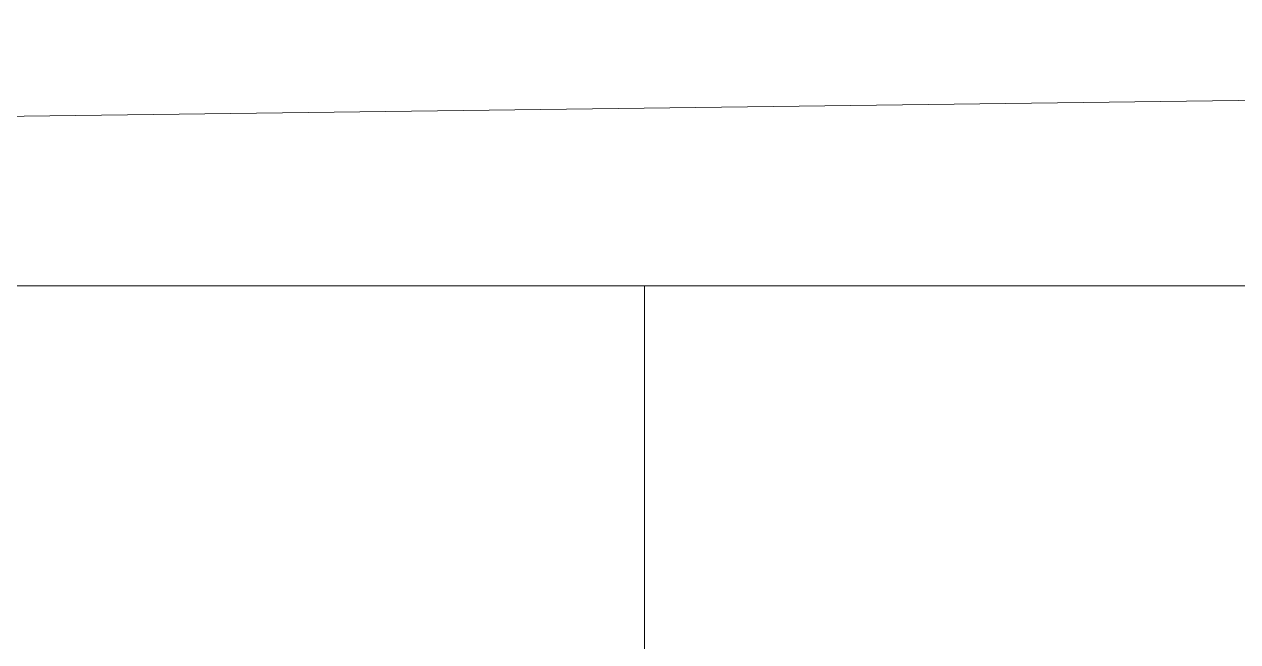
# Model space of a CAD drawing. Header units: inches. Extents: x -10205 to 13964, y -460 to 30702.
# Drawn here: x -2718.2 to -2561.1, y 12222.5 to 12302.5 of the extents above; entities that cross this region are included whole.
import ezdxf

# ---------------------------------------------------------------- set-up
doc = ezdxf.new("R2010")
doc.units = ezdxf.units.IN
doc.header["$MEASUREMENT"] = 0
for name, color, linetype, lineweight in [('0-1', 7, 'Continuous', 5), ('0-7', 147, 'Continuous', 13), ('00base_6150001_dwg', 147, 'Continuous', 13), ('C-TOPO', 7, 'Continuous', 9), ('E_TOPO_DTM_Breaklines', 147, 'Continuous', 13), ('P_PARCEL', 147, 'Continuous', 13)]:
    doc.layers.add(name, color=color, linetype=linetype, lineweight=lineweight)

# ---------------------------------------------------------------- blocks, each defined once
blk = doc.blocks.new('1750 Ox - Topography_rvt-1-SITE PLAN - CAD FILE')
at = {"layer": 'C-TOPO'}
for p, q in [((-2696.07, 12268.59), (-2822.76, 12268.59)), ((-2696.07, 12268.59), (-2822.76, 12268.59)), ((-2696.07, 12268.59), (-2637.92, 12268.59)), ((-2637.92, 12268.59), (-2696.07, 12268.59)), ((-2637.92, 12192.34), (-2637.92, 12268.59)), ((-2637.92, 12268.59), (-2637.92, 12192.34))]:
    blk.add_line(p, q, dxfattribs=at)
blk = doc.blocks.new('00base_6150001_dwg-1748108-SITE PLAN - CAD FILE')
at = {"layer": '0-7', "flags": 128}
blk.add_lwpolyline([(4040801.59, 3368404.26), (4040878.4, 3368405.53), (4040855.04, 3369810.73), (4039367.07, 3369784.44), (4039371.79, 3369573.45), (4038914.84, 3369565.86), (4038913.6, 3369640.25), (4038418.79, 3369632.02), (4038477.78, 3368365.63), (4038564.93, 3368367.08)], dxfattribs=at)
at = {"layer": 'E_TOPO_DTM_Breaklines', "flags": 128}
blk.add_lwpolyline([(4040922.79, 3367716.57), (4040920.88, 3367888.06), (4040913.18, 3368284.01), (4040904.97, 3368285.06), (4040895.07, 3368621.18), (4040892.4, 3369065.43), (4040885, 3369469.86), (4040877.05, 3369827.86), (4040876.28, 3369932.57), (4040876.22, 3369942)], dxfattribs=at)
at = {"layer": 'P_PARCEL', "flags": 128}
blk.add_lwpolyline([(4040911.78, 3366397.15), (4040855.93, 3369756.73), (4038354.97, 3369712.55), (4038512.69, 3366326.99)], close=True, dxfattribs=at)

msp = doc.modelspace()

# ---------------------------------------------------------------- block references
at = {"layer": '0-1'}
msp.add_blockref('1750 Ox - Topography_rvt-1-SITE PLAN - CAD FILE', (0, 0), dxfattribs=at)
at = {"layer": '00base_6150001_dwg', "rotation": 89.04760487178136}
msp.add_blockref('00base_6150001_dwg-1748108-SITE PLAN - CAD FILE', (3298136.14, -4084040.07), dxfattribs=at)

doc.saveas('drawing.dxf')
